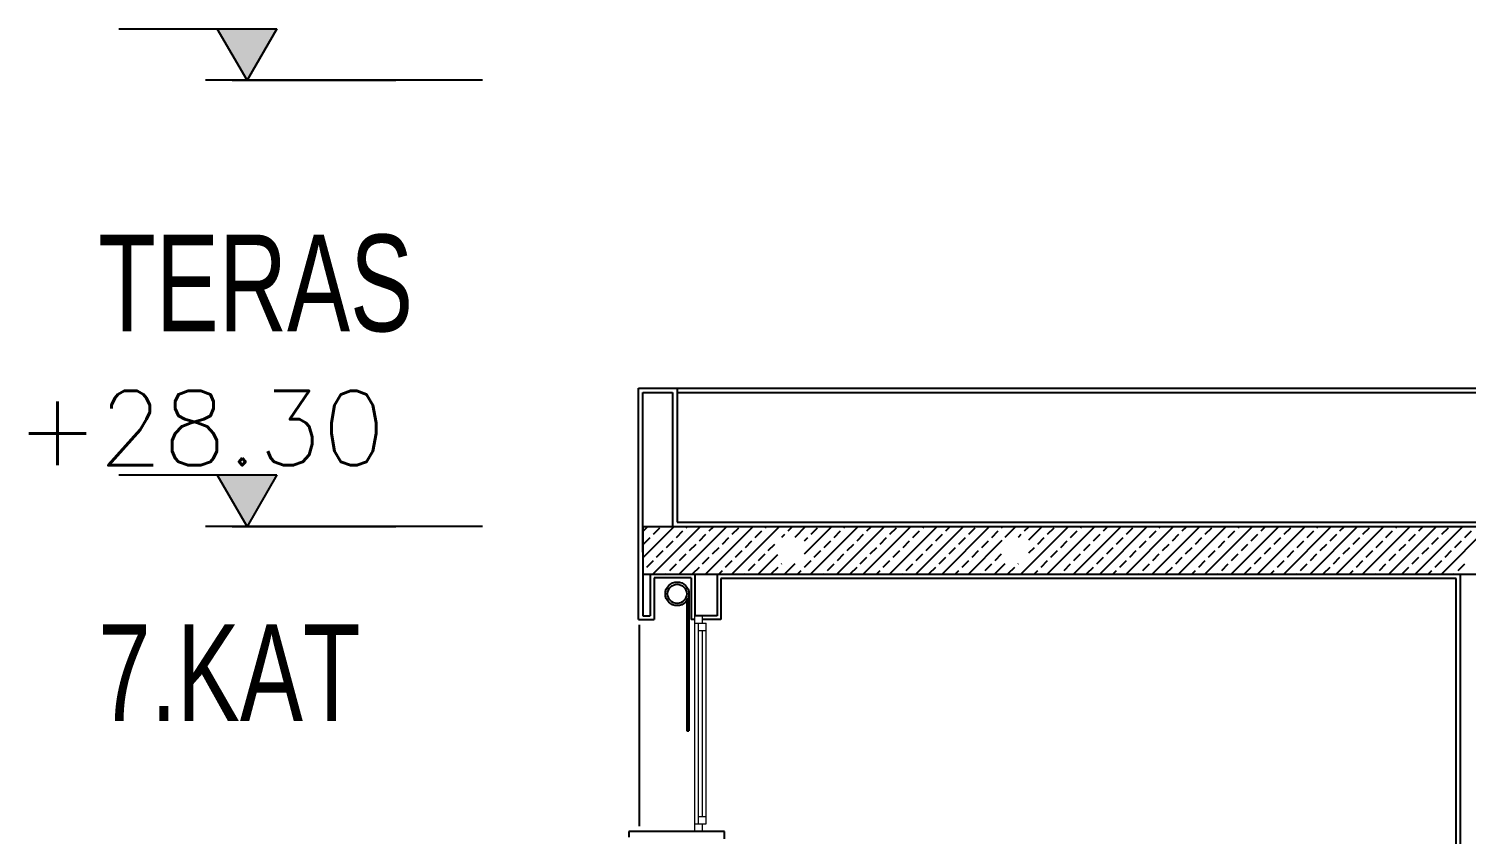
# Model space of a CAD drawing. Header units: inches. Extents: x -7543 to -822, y 102837 to 190349.
# Drawn here: x -837.10141 to -837.05306, y 102836.86684 to 102836.89392 of the extents above; entities that cross this region are included whole.
import ezdxf
from ezdxf.enums import TextEntityAlignment as Align

# ---------------------------------------------------------------- set-up
doc = ezdxf.new("R2010")
doc.units = ezdxf.units.IN
doc.header["$MEASUREMENT"] = 0
doc.linetypes.add('ACAD_ISO07W100', pattern=[3, 0, -3])
doc.layers.add('PENCERE', color=7, linetype='Continuous', lineweight=18, true_color=0xffb360)
doc.layers.add('TARAMA', color=8, linetype='Continuous', lineweight=25)
doc.styles.add('MEKAN', font='arial.ttf', dxfattribs={"width": 0.7, "height": 30})
doc.styles.add('ÖLÇÜ', font='simplex.shx')

msp = doc.modelspace()

# ---------------------------------------------------------------- hatches: boundary and pattern name
at = {"layer": 'TARAMA'}
for points in [[(-837.093067, 102836.893919), (-837.095067, 102836.893919), (-837.094067, 102836.892187)], [(-837.093067, 102836.878919), (-837.095067, 102836.878919), (-837.094067, 102836.877187)]]:
    msp.add_hatch(color=2, dxfattribs=at).paths.add_polyline_path(points)

# ---------------------------------------------------------------- linework, layer by layer
at = {"layer": 'PENCERE'}
for p, q in [((-837.079005, 102836.866937), (-837.079005, 102836.874187)), ((-837.079005, 102836.873937), (-837.07863, 102836.873937)), ((-837.07888, 102836.867187), (-837.07888, 102836.873937)), ((-837.078755, 102836.873937), (-837.078755, 102836.874187)), ((-837.07863, 102836.867187), (-837.07863, 102836.873937)), ((-837.07888, 102836.873687), (-837.07863, 102836.873687)), ((-837.078755, 102836.867437), (-837.078755, 102836.873687)), ((-837.079005, 102836.867187), (-837.07863, 102836.867187)), ((-837.07888, 102836.867437), (-837.07863, 102836.867437)), ((-837.078755, 102836.866937), (-837.078755, 102836.867187))]:
    msp.add_line(p, q, dxfattribs=at)
at = {"layer": 'TARAMA', "color": 2}
for p, q in [((-837.098374, 102836.893919), (-837.093067, 102836.893919)), ((-837.094067, 102836.892187), (-837.095067, 102836.893919)), ((-837.093067, 102836.893919), (-837.094067, 102836.892187)), ((-837.094567, 102836.892187), (-837.089067, 102836.892187)), ((-837.098374, 102836.878919), (-837.093067, 102836.878919)), ((-837.094067, 102836.877187), (-837.095067, 102836.878919)), ((-837.093067, 102836.878919), (-837.094067, 102836.877187)), ((-837.094567, 102836.877187), (-837.089067, 102836.877187))]:
    msp.add_line(p, q, dxfattribs=at)
at = {"layer": 'TARAMA', "color": 2, "linetype": 'ACAD_ISO07W100', "ltscale": 3}
for p, q in [((-837.086147, 102836.892187), (-837.095466, 102836.892187)), ((-837.086147, 102836.877187), (-837.095466, 102836.877187))]:
    msp.add_line(p, q, dxfattribs=at)
at = {"layer": 'TARAMA'}
for p, q in [((-837.080905, 102836.881837), (-837.079605, 102836.881837)), ((-837.080905, 102836.877185), (-837.080905, 102836.881837)), ((-837.080755, 102836.877187), (-837.080755, 102836.881687)), ((-837.080755, 102836.881687), (-837.079755, 102836.881687)), ((-837.079755, 102836.881687), (-837.079755, 102836.877187)), ((-837.079605, 102836.881837), (-837.044255, 102836.881837)), ((-837.079605, 102836.881837), (-837.079605, 102836.877337)), ((-837.079605, 102836.881687), (-837.044255, 102836.881687)), ((-837.079605, 102836.877337), (-837.028205, 102836.877337)), ((-837.080905, 102836.874062), (-837.080905, 102836.877185)), ((-837.080755, 102836.877187), (-837.028505, 102836.877187)), ((-837.080755, 102836.876324), (-837.080755, 102836.877187)), ((-837.080755, 102836.877016), (-837.080584, 102836.877187)), ((-837.080755, 102836.876132), (-837.0797, 102836.877187)), ((-837.080755, 102836.877185), (-837.080755, 102836.876324)), ((-837.080755, 102836.877185), (-837.080755, 102836.874185)), ((-837.080734, 102836.876595), (-837.080513, 102836.876816)), ((-837.080416, 102836.875587), (-837.078816, 102836.877187)), ((-837.080403, 102836.876926), (-837.080182, 102836.877147)), ((-837.079629, 102836.876816), (-837.079408, 102836.877037)), ((-837.079532, 102836.875587), (-837.077932, 102836.877187)), ((-837.079298, 102836.877147), (-837.079258, 102836.877187)), ((-837.078856, 102836.876705), (-837.078635, 102836.876926)), ((-837.078648, 102836.875587), (-837.077048, 102836.877187)), ((-837.078524, 102836.877037), (-837.078374, 102836.877187)), ((-837.078082, 102836.876595), (-837.077861, 102836.876816)), ((-837.077764, 102836.875587), (-837.076164, 102836.877187)), ((-837.077751, 102836.876926), (-837.07753, 102836.877147)), ((-837.076978, 102836.876816), (-837.076757, 102836.877037)), ((-837.076646, 102836.877147), (-837.076606, 102836.877187)), ((-837.076081, 102836.876829), (-837.075983, 102836.876926)), ((-837.075873, 102836.877037), (-837.075723, 102836.877187)), ((-837.075639, 102836.876829), (-837.075281, 102836.877187)), ((-837.075321, 102836.876262), (-837.074397, 102836.877187)), ((-837.075321, 102836.876704), (-837.07521, 102836.876816)), ((-837.075113, 102836.875587), (-837.073513, 102836.877187)), ((-837.075099, 102836.876926), (-837.074878, 102836.877147)), ((-837.074326, 102836.876816), (-837.074105, 102836.877037)), ((-837.074229, 102836.875587), (-837.072629, 102836.877187)), ((-837.073994, 102836.877147), (-837.073955, 102836.877187)), ((-837.073553, 102836.876705), (-837.073332, 102836.876926)), ((-837.073345, 102836.875587), (-837.071745, 102836.877187)), ((-837.073221, 102836.877037), (-837.073071, 102836.877187)), ((-837.072779, 102836.876595), (-837.072558, 102836.876816)), ((-837.072461, 102836.875587), (-837.070861, 102836.877187)), ((-837.072448, 102836.876926), (-837.072227, 102836.877147)), ((-837.071674, 102836.876816), (-837.071453, 102836.877037)), ((-837.071577, 102836.875587), (-837.069977, 102836.877187)), ((-837.071343, 102836.877147), (-837.071303, 102836.877187)), ((-837.070901, 102836.876705), (-837.07068, 102836.876926)), ((-837.070693, 102836.875587), (-837.069093, 102836.877187)), ((-837.070569, 102836.877037), (-837.070419, 102836.877187)), ((-837.070127, 102836.876595), (-837.069906, 102836.876816)), ((-837.069796, 102836.876926), (-837.069575, 102836.877147)), ((-837.069023, 102836.876816), (-837.068802, 102836.877037)), ((-837.068691, 102836.877147), (-837.068651, 102836.877187)), ((-837.068568, 102836.876829), (-837.068209, 102836.877187)), ((-837.068126, 102836.876829), (-837.068028, 102836.876926)), ((-837.068042, 102836.875587), (-837.066442, 102836.877187)), ((-837.067918, 102836.877037), (-837.067768, 102836.877187)), ((-837.067771, 102836.876742), (-837.067326, 102836.877187)), ((-837.067476, 102836.876595), (-837.067255, 102836.876816)), ((-837.067158, 102836.875587), (-837.065558, 102836.877187)), ((-837.067144, 102836.876926), (-837.066923, 102836.877147)), ((-837.066371, 102836.876816), (-837.06615, 102836.877037)), ((-837.066274, 102836.875587), (-837.064674, 102836.877187)), ((-837.06604, 102836.877147), (-837.066, 102836.877187)), ((-837.065598, 102836.876705), (-837.065377, 102836.876926)), ((-837.06539, 102836.875587), (-837.06379, 102836.877187)), ((-837.065266, 102836.877037), (-837.065116, 102836.877187)), ((-837.064824, 102836.876595), (-837.064603, 102836.876816)), ((-837.064506, 102836.875587), (-837.062906, 102836.877187)), ((-837.064493, 102836.876926), (-837.064272, 102836.877147)), ((-837.063719, 102836.876816), (-837.063498, 102836.877037)), ((-837.063622, 102836.875587), (-837.062022, 102836.877187)), ((-837.063388, 102836.877147), (-837.063348, 102836.877187)), ((-837.062946, 102836.876705), (-837.062725, 102836.876926)), ((-837.062738, 102836.875587), (-837.061138, 102836.877187)), ((-837.062614, 102836.877037), (-837.062464, 102836.877187)), ((-837.062173, 102836.876595), (-837.061952, 102836.876816)), ((-837.061855, 102836.875587), (-837.060255, 102836.877187)), ((-837.061841, 102836.876926), (-837.06162, 102836.877147)), ((-837.061068, 102836.876816), (-837.060847, 102836.877037)), ((-837.060971, 102836.875587), (-837.059371, 102836.877187)), ((-837.060736, 102836.877147), (-837.060696, 102836.877187)), ((-837.060294, 102836.876705), (-837.060073, 102836.876926)), ((-837.060087, 102836.875587), (-837.058487, 102836.877187)), ((-837.059963, 102836.877037), (-837.059813, 102836.877187)), ((-837.059521, 102836.876595), (-837.0593, 102836.876816)), ((-837.059203, 102836.875587), (-837.057603, 102836.877187)), ((-837.059189, 102836.876926), (-837.058968, 102836.877147)), ((-837.058416, 102836.876816), (-837.058195, 102836.877037)), ((-837.058319, 102836.875587), (-837.056719, 102836.877187)), ((-837.058085, 102836.877147), (-837.058045, 102836.877187)), ((-837.057643, 102836.876705), (-837.057422, 102836.876926)), ((-837.057435, 102836.875587), (-837.055835, 102836.877187)), ((-837.057311, 102836.877037), (-837.057161, 102836.877187)), ((-837.056869, 102836.876595), (-837.056648, 102836.876816)), ((-837.056551, 102836.875587), (-837.054951, 102836.877187)), ((-837.056538, 102836.876926), (-837.056317, 102836.877147)), ((-837.055764, 102836.876816), (-837.055543, 102836.877037)), ((-837.055667, 102836.875587), (-837.054067, 102836.877187)), ((-837.055433, 102836.877147), (-837.055393, 102836.877187)), ((-837.054991, 102836.876705), (-837.05477, 102836.876926)), ((-837.054783, 102836.875587), (-837.053183, 102836.877187)), ((-837.05466, 102836.877037), (-837.054509, 102836.877187)), ((-837.054218, 102836.876595), (-837.053997, 102836.876816)), ((-837.0539, 102836.875587), (-837.0523, 102836.877187)), ((-837.053886, 102836.876926), (-837.053665, 102836.877147)), ((-837.053113, 102836.876816), (-837.052892, 102836.877037)), ((-837.080292, 102836.876153), (-837.080071, 102836.876374)), ((-837.079961, 102836.876485), (-837.07974, 102836.876705)), ((-837.079187, 102836.876374), (-837.078966, 102836.876595)), ((-837.078414, 102836.876264), (-837.078193, 102836.876485)), ((-837.07764, 102836.876153), (-837.07742, 102836.876374)), ((-837.077309, 102836.876485), (-837.077088, 102836.876705)), ((-837.076536, 102836.876374), (-837.076315, 102836.876595)), ((-837.074989, 102836.876153), (-837.074768, 102836.876374)), ((-837.074657, 102836.876485), (-837.074436, 102836.876705)), ((-837.073884, 102836.876374), (-837.073663, 102836.876595)), ((-837.073111, 102836.876264), (-837.07289, 102836.876485)), ((-837.072337, 102836.876153), (-837.072116, 102836.876374)), ((-837.072006, 102836.876485), (-837.071785, 102836.876705)), ((-837.071232, 102836.876374), (-837.071011, 102836.876595)), ((-837.070459, 102836.876264), (-837.070238, 102836.876485)), ((-837.069809, 102836.875587), (-837.068671, 102836.876725)), ((-837.069686, 102836.876153), (-837.069465, 102836.876374)), ((-837.069354, 102836.876485), (-837.069133, 102836.876705)), ((-837.067771, 102836.8763), (-837.067586, 102836.876485)), ((-837.067034, 102836.876153), (-837.066813, 102836.876374)), ((-837.066702, 102836.876485), (-837.066481, 102836.876705)), ((-837.065929, 102836.876374), (-837.065708, 102836.876595)), ((-837.065156, 102836.876264), (-837.064935, 102836.876485)), ((-837.064382, 102836.876153), (-837.064161, 102836.876374)), ((-837.064051, 102836.876485), (-837.06383, 102836.876705)), ((-837.063277, 102836.876374), (-837.063056, 102836.876595)), ((-837.062504, 102836.876264), (-837.062283, 102836.876485)), ((-837.061731, 102836.876153), (-837.06151, 102836.876374)), ((-837.061399, 102836.876485), (-837.061178, 102836.876705)), ((-837.060626, 102836.876374), (-837.060405, 102836.876595)), ((-837.059852, 102836.876264), (-837.059631, 102836.876485)), ((-837.059079, 102836.876153), (-837.058858, 102836.876374)), ((-837.058747, 102836.876485), (-837.058527, 102836.876705)), ((-837.057974, 102836.876374), (-837.057753, 102836.876595)), ((-837.057201, 102836.876264), (-837.05698, 102836.876485)), ((-837.056427, 102836.876153), (-837.056206, 102836.876374)), ((-837.056096, 102836.876485), (-837.055875, 102836.876705)), ((-837.055322, 102836.876374), (-837.055101, 102836.876595)), ((-837.054549, 102836.876264), (-837.054328, 102836.876485)), ((-837.053776, 102836.876153), (-837.053555, 102836.876374)), ((-837.053444, 102836.876485), (-837.053223, 102836.876705)), ((-837.080624, 102836.875822), (-837.080403, 102836.876043)), ((-837.07985, 102836.875711), (-837.079629, 102836.875932)), ((-837.079519, 102836.876043), (-837.079298, 102836.876264)), ((-837.079077, 102836.875601), (-837.078856, 102836.875822)), ((-837.078745, 102836.875932), (-837.078524, 102836.876153)), ((-837.077972, 102836.875822), (-837.077751, 102836.876043)), ((-837.077199, 102836.875711), (-837.076978, 102836.875932)), ((-837.076881, 102836.875587), (-837.076221, 102836.876246)), ((-837.076867, 102836.876043), (-837.076646, 102836.876264)), ((-837.076425, 102836.875601), (-837.076204, 102836.875822)), ((-837.076094, 102836.875932), (-837.07608, 102836.875946)), ((-837.075997, 102836.875587), (-837.075638, 102836.875946)), ((-837.07532, 102836.875822), (-837.075099, 102836.876043)), ((-837.074547, 102836.875711), (-837.074326, 102836.875932)), ((-837.074215, 102836.876043), (-837.073994, 102836.876264)), ((-837.073773, 102836.875601), (-837.073553, 102836.875822)), ((-837.073442, 102836.875932), (-837.073221, 102836.876153)), ((-837.072669, 102836.875822), (-837.072448, 102836.876043)), ((-837.071895, 102836.875711), (-837.071674, 102836.875932)), ((-837.071564, 102836.876043), (-837.071343, 102836.876264)), ((-837.071122, 102836.875601), (-837.070901, 102836.875822)), ((-837.07079, 102836.875932), (-837.070569, 102836.876153)), ((-837.070017, 102836.875822), (-837.069796, 102836.876043)), ((-837.069244, 102836.875711), (-837.069023, 102836.875932)), ((-837.068926, 102836.875587), (-837.068567, 102836.875946)), ((-837.068912, 102836.876043), (-837.068691, 102836.876264)), ((-837.06847, 102836.875601), (-837.068249, 102836.875822)), ((-837.068139, 102836.875932), (-837.068125, 102836.875946)), ((-837.067365, 102836.875822), (-837.067144, 102836.876043)), ((-837.066592, 102836.875711), (-837.066371, 102836.875932)), ((-837.06626, 102836.876043), (-837.06604, 102836.876264)), ((-837.065819, 102836.875601), (-837.065598, 102836.875822)), ((-837.065487, 102836.875932), (-837.065266, 102836.876153)), ((-837.064714, 102836.875822), (-837.064493, 102836.876043)), ((-837.06394, 102836.875711), (-837.063719, 102836.875932)), ((-837.063609, 102836.876043), (-837.063388, 102836.876264)), ((-837.063167, 102836.875601), (-837.062946, 102836.875822)), ((-837.062835, 102836.875932), (-837.062614, 102836.876153)), ((-837.062062, 102836.875822), (-837.061841, 102836.876043)), ((-837.061289, 102836.875711), (-837.061068, 102836.875932)), ((-837.060957, 102836.876043), (-837.060736, 102836.876264)), ((-837.060515, 102836.875601), (-837.060294, 102836.875822)), ((-837.060184, 102836.875932), (-837.059963, 102836.876153)), ((-837.05941, 102836.875822), (-837.059189, 102836.876043)), ((-837.058637, 102836.875711), (-837.058416, 102836.875932)), ((-837.058306, 102836.876043), (-837.058085, 102836.876264)), ((-837.057864, 102836.875601), (-837.057643, 102836.875822)), ((-837.057532, 102836.875932), (-837.057311, 102836.876153)), ((-837.056759, 102836.875822), (-837.056538, 102836.876043)), ((-837.055985, 102836.875711), (-837.055764, 102836.875932)), ((-837.055654, 102836.876043), (-837.055433, 102836.876264)), ((-837.055212, 102836.875601), (-837.054991, 102836.875822)), ((-837.05488, 102836.875932), (-837.05466, 102836.876153)), ((-837.054107, 102836.875822), (-837.053886, 102836.876043)), ((-837.053334, 102836.875711), (-837.053113, 102836.875932)), ((-837.080755, 102836.87569), (-837.080734, 102836.875711)), ((-837.080755, 102836.875587), (-837.028505, 102836.875587)), ((-837.080505, 102836.875587), (-837.080505, 102836.874187)), ((-837.08038, 102836.875462), (-837.08038, 102836.874062)), ((-837.07913, 102836.875462), (-837.08038, 102836.875462)), ((-837.079974, 102836.875587), (-837.079961, 102836.875601)), ((-837.07913, 102836.875462), (-837.07913, 102836.874062)), ((-837.079005, 102836.875587), (-837.079005, 102836.874187)), ((-837.078255, 102836.875587), (-837.078255, 102836.874187)), ((-837.078255, 102836.875587), (-837.078255, 102836.874187)), ((-837.078206, 102836.875587), (-837.078082, 102836.875711)), ((-837.053405, 102836.875437), (-837.07813, 102836.875437)), ((-837.07813, 102836.875437), (-837.07813, 102836.874062)), ((-837.077323, 102836.875587), (-837.077309, 102836.875601)), ((-837.075555, 102836.875587), (-837.075431, 102836.875711)), ((-837.074671, 102836.875587), (-837.074657, 102836.875601)), ((-837.072903, 102836.875587), (-837.072779, 102836.875711)), ((-837.072019, 102836.875587), (-837.072006, 102836.875601)), ((-837.070251, 102836.875587), (-837.070127, 102836.875711)), ((-837.069368, 102836.875587), (-837.069354, 102836.875601)), ((-837.0676, 102836.875587), (-837.067476, 102836.875711)), ((-837.066716, 102836.875587), (-837.066702, 102836.875601)), ((-837.064948, 102836.875587), (-837.064824, 102836.875711)), ((-837.064064, 102836.875587), (-837.064051, 102836.875601)), ((-837.062296, 102836.875587), (-837.062173, 102836.875711)), ((-837.061413, 102836.875587), (-837.061399, 102836.875601)), ((-837.059645, 102836.875587), (-837.059521, 102836.875711)), ((-837.058761, 102836.875587), (-837.058747, 102836.875601)), ((-837.056993, 102836.875587), (-837.056869, 102836.875711)), ((-837.056109, 102836.875587), (-837.056096, 102836.875601)), ((-837.054342, 102836.875587), (-837.054218, 102836.875711)), ((-837.053458, 102836.875587), (-837.053444, 102836.875601)), ((-837.053405, 102836.862337), (-837.053405, 102836.875437)), ((-837.053255, 102836.862187), (-837.053255, 102836.875587)), ((-837.079205, 102836.874922), (-837.079205, 102836.870316)), ((-837.07928, 102836.87469), (-837.07928, 102836.870316)), ((-837.07928, 102836.874516), (-837.079205, 102836.874516)), ((-837.07928, 102836.874441), (-837.079205, 102836.874441)), ((-837.07928, 102836.874366), (-837.079205, 102836.874366)), ((-837.080905, 102836.874062), (-837.08038, 102836.874062)), ((-837.08088, 102836.873883), (-837.08088, 102836.867109)), ((-837.080755, 102836.874187), (-837.080505, 102836.874187)), ((-837.07928, 102836.874291), (-837.079205, 102836.874291)), ((-837.07928, 102836.874216), (-837.079205, 102836.874216)), ((-837.07928, 102836.874141), (-837.079205, 102836.874141)), ((-837.07928, 102836.874066), (-837.079205, 102836.874066)), ((-837.07928, 102836.873991), (-837.079205, 102836.873991)), ((-837.07928, 102836.873916), (-837.079205, 102836.873916)), ((-837.079005, 102836.874062), (-837.07913, 102836.874062)), ((-837.078255, 102836.874187), (-837.079005, 102836.874187)), ((-837.07813, 102836.874062), (-837.078755, 102836.874062)), ((-837.07928, 102836.873841), (-837.079205, 102836.873841)), ((-837.07928, 102836.873766), (-837.079205, 102836.873766)), ((-837.07928, 102836.873691), (-837.079205, 102836.873691)), ((-837.07928, 102836.873616), (-837.079205, 102836.873616)), ((-837.07928, 102836.873541), (-837.079205, 102836.873541)), ((-837.07928, 102836.873466), (-837.079205, 102836.873466)), ((-837.07928, 102836.873391), (-837.079205, 102836.873391)), ((-837.07928, 102836.873316), (-837.079205, 102836.873316)), ((-837.07928, 102836.873241), (-837.079205, 102836.873241)), ((-837.07928, 102836.873166), (-837.079205, 102836.873166)), ((-837.07928, 102836.873091), (-837.079205, 102836.873091)), ((-837.07928, 102836.873016), (-837.079205, 102836.873016)), ((-837.07928, 102836.872941), (-837.079205, 102836.872941)), ((-837.07928, 102836.872866), (-837.079205, 102836.872866)), ((-837.07928, 102836.872791), (-837.079205, 102836.872791)), ((-837.07928, 102836.872716), (-837.079205, 102836.872716)), ((-837.07928, 102836.872641), (-837.079205, 102836.872641)), ((-837.07928, 102836.872566), (-837.079205, 102836.872566)), ((-837.07928, 102836.872491), (-837.079205, 102836.872491)), ((-837.07928, 102836.872416), (-837.079205, 102836.872416)), ((-837.07928, 102836.872341), (-837.079205, 102836.872341)), ((-837.07928, 102836.872266), (-837.079205, 102836.872266)), ((-837.07928, 102836.872191), (-837.079205, 102836.872191)), ((-837.07928, 102836.872116), (-837.079205, 102836.872116)), ((-837.07928, 102836.872041), (-837.079205, 102836.872041)), ((-837.07928, 102836.871966), (-837.079205, 102836.871966)), ((-837.07928, 102836.871891), (-837.079205, 102836.871891)), ((-837.07928, 102836.871816), (-837.079205, 102836.871816)), ((-837.07928, 102836.871741), (-837.079205, 102836.871741)), ((-837.07928, 102836.871666), (-837.079205, 102836.871666)), ((-837.07928, 102836.871591), (-837.079205, 102836.871591)), ((-837.07928, 102836.871516), (-837.079205, 102836.871516)), ((-837.07928, 102836.871441), (-837.079205, 102836.871441)), ((-837.07928, 102836.871366), (-837.079205, 102836.871366)), ((-837.07928, 102836.871291), (-837.079205, 102836.871291)), ((-837.07928, 102836.871216), (-837.079205, 102836.871216)), ((-837.07928, 102836.871141), (-837.079205, 102836.871141)), ((-837.07928, 102836.871066), (-837.079205, 102836.871066)), ((-837.07928, 102836.870991), (-837.079205, 102836.870991)), ((-837.07928, 102836.870916), (-837.079205, 102836.870916)), ((-837.07928, 102836.870841), (-837.079205, 102836.870841)), ((-837.07928, 102836.870766), (-837.079205, 102836.870766)), ((-837.07928, 102836.870691), (-837.079205, 102836.870691)), ((-837.07928, 102836.870616), (-837.079205, 102836.870616)), ((-837.07928, 102836.870541), (-837.079205, 102836.870541)), ((-837.07928, 102836.870466), (-837.079205, 102836.870466)), ((-837.07928, 102836.870391), (-837.079205, 102836.870391)), ((-837.07928, 102836.870316), (-837.079205, 102836.870316)), ((-837.08123, 102836.866937), (-837.08123, 102836.866737)), ((-837.078005, 102836.866937), (-837.08123, 102836.866937)), ((-837.078005, 102836.866687), (-837.078005, 102836.866937))]:
    msp.add_line(p, q, dxfattribs=at)
for radius in [0.000397, 0.000322]:
    msp.add_circle((-837.079602, 102836.874922), radius, dxfattribs=at)

# ---------------------------------------------------------------- texts
at = {"layer": 'TARAMA', "color": 2, "style": 'MEKAN', "width": 0.7}
for s, p in [('TERAS', (-837.099077, 102836.883748)), ('7.KAT', (-837.099077, 102836.870648))]:
    msp.add_text(s, height=0.00325, dxfattribs=at).set_placement(p)
at = {"layer": 'TARAMA', "color": 2, "style": 'ÖLÇÜ'}
msp.add_attdef('+28.30', text='%%p0.00', height=0.0025, dxfattribs=at).set_placement((-837.095623, 102836.879244), align=Align.CENTER)

doc.saveas('drawing.dxf')
